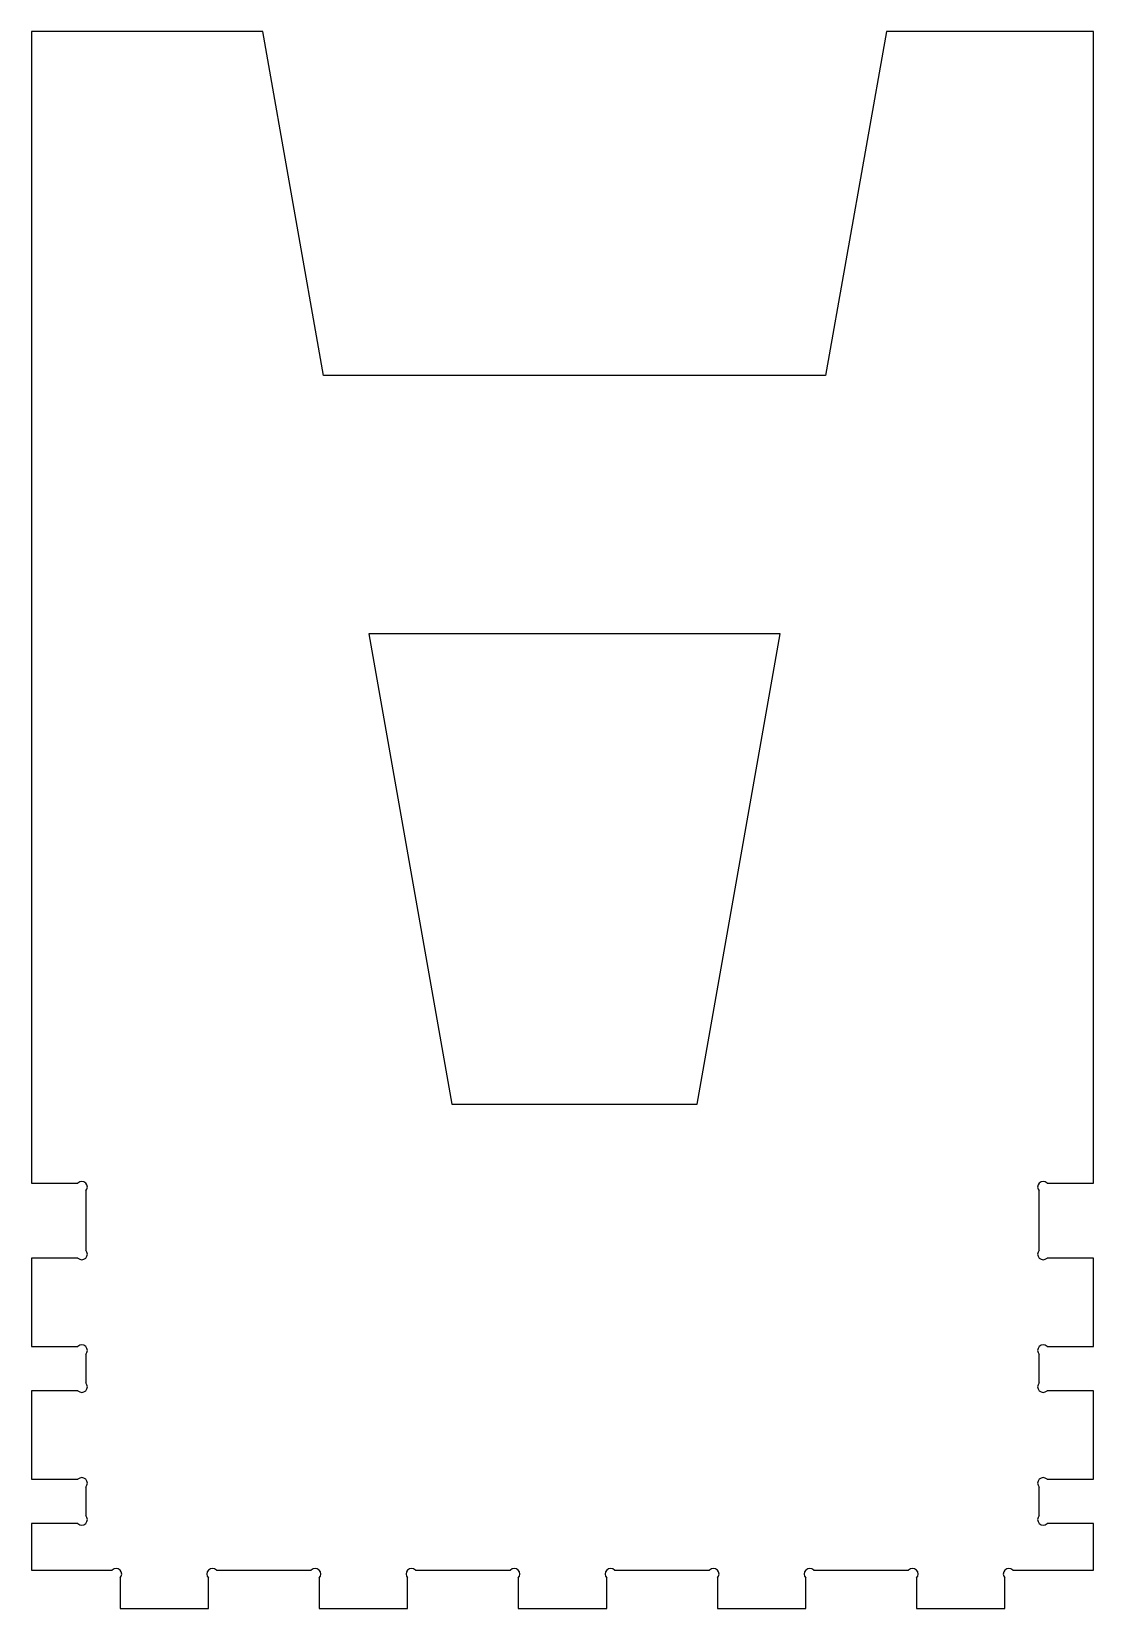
# Model space of a CAD drawing. Header units: millimetres. Extents: x -1624 to -1319, y -562 to -109.
import ezdxf

# ---------------------------------------------------------------- set-up
doc = ezdxf.new("R2010")
doc.units = ezdxf.units.MM
doc.layers.get('0').update_dxf_attribs({"linetype": 'CONTINUOUS'})

msp = doc.modelspace()

# ---------------------------------------------------------------- linework, layer by layer
for p, q in [((-1557.74, -109.3), (-1624.09, -109.3)), ((-1624.09, -109.3), (-1624.09, -439.92)), ((-1540.33, -208.06), (-1557.74, -109.3)), ((-1378.74, -109.3), (-1396.16, -208.06)), ((-1319.29, -109.3), (-1378.74, -109.3)), ((-1319.29, -439.92), (-1319.29, -109.3)), ((-1396.16, -208.06), (-1540.33, -208.06)), ((-1624.09, -439.92), (-1610.78, -439.92)), ((-1608.54, -442.17), (-1608.54, -459.18)), ((-1334.85, -459.18), (-1334.85, -442.17)), ((-1332.6, -439.92), (-1319.29, -439.92)), ((-1610.78, -461.42), (-1624.09, -461.42)), ((-1624.09, -461.42), (-1624.09, -486.82)), ((-1319.29, -461.42), (-1332.6, -461.42)), ((-1319.29, -486.82), (-1319.29, -461.42)), ((-1624.09, -486.82), (-1610.78, -486.82)), ((-1332.6, -486.82), (-1319.29, -486.82)), ((-1608.54, -489.07), (-1608.54, -497.28)), ((-1334.85, -497.28), (-1334.85, -489.07)), ((-1610.78, -499.52), (-1624.09, -499.52)), ((-1624.09, -499.52), (-1624.09, -524.92)), ((-1319.29, -499.52), (-1332.6, -499.52)), ((-1319.29, -524.92), (-1319.29, -499.52)), ((-1624.09, -524.92), (-1610.78, -524.92)), ((-1332.6, -524.92), (-1319.29, -524.92)), ((-1608.54, -527.17), (-1608.54, -535.38)), ((-1334.85, -535.38), (-1334.85, -527.17)), ((-1610.78, -537.62), (-1624.09, -537.62)), ((-1624.09, -537.62), (-1624.09, -551.02)), ((-1319.29, -537.62), (-1332.6, -537.62)), ((-1319.29, -551.02), (-1319.29, -537.62)), ((-1624.09, -551.02), (-1600.94, -551.02)), ((-1571.05, -551.02), (-1543.79, -551.02)), ((-1513.9, -551.02), (-1486.64, -551.02)), ((-1456.75, -551.02), (-1429.49, -551.02)), ((-1399.6, -551.02), (-1372.34, -551.02)), ((-1342.45, -551.02), (-1319.29, -551.02)), ((-1598.69, -553.27), (-1598.69, -562.02)), ((-1573.29, -562.02), (-1573.29, -553.27)), ((-1541.54, -553.27), (-1541.54, -562.02)), ((-1516.14, -562.02), (-1516.14, -553.27)), ((-1484.39, -553.27), (-1484.39, -562.02)), ((-1458.99, -562.02), (-1458.99, -553.27)), ((-1427.24, -553.27), (-1427.24, -562.02)), ((-1401.84, -562.02), (-1401.84, -553.27)), ((-1370.09, -553.27), (-1370.09, -562.02)), ((-1344.69, -562.02), (-1344.69, -553.27)), ((-1598.69, -562.02), (-1573.29, -562.02)), ((-1541.54, -562.02), (-1516.14, -562.02)), ((-1484.39, -562.02), (-1458.99, -562.02)), ((-1427.24, -562.02), (-1401.84, -562.02)), ((-1370.09, -562.02), (-1344.69, -562.02))]:
    msp.add_line(p, q)
msp.add_lwpolyline([(-1433.04, -417.22), (-1409.23, -282.19), (-1527.26, -282.19), (-1503.45, -417.22)], close=True)
for centre, start, end in [((-1609.66, -441.04), -45, 135), ((-1333.73, -441.04), 45, 225), ((-1609.66, -460.3), -135, 45), ((-1333.73, -460.3), 135, 315), ((-1609.66, -487.94), -45, 135), ((-1333.73, -487.94), 45, 225), ((-1609.66, -498.4), -135, 45), ((-1333.73, -498.4), 135, 315), ((-1609.66, -526.04), -45, 135), ((-1333.73, -526.04), 45, 225), ((-1609.66, -536.5), -135, 45), ((-1333.73, -536.5), 135, 315), ((-1599.81, -552.14), -45, 135), ((-1572.17, -552.14), 45, 225), ((-1542.66, -552.14), -45, 135), ((-1515.02, -552.14), 45, 225), ((-1485.51, -552.14), -45, 135), ((-1457.87, -552.14), 45, 225), ((-1428.36, -552.14), -45, 135), ((-1400.72, -552.14), 45, 225), ((-1371.21, -552.14), -45, 135), ((-1343.57, -552.14), 45, 225)]:
    msp.add_arc(centre, 1.59, start, end)

doc.saveas('drawing.dxf')
